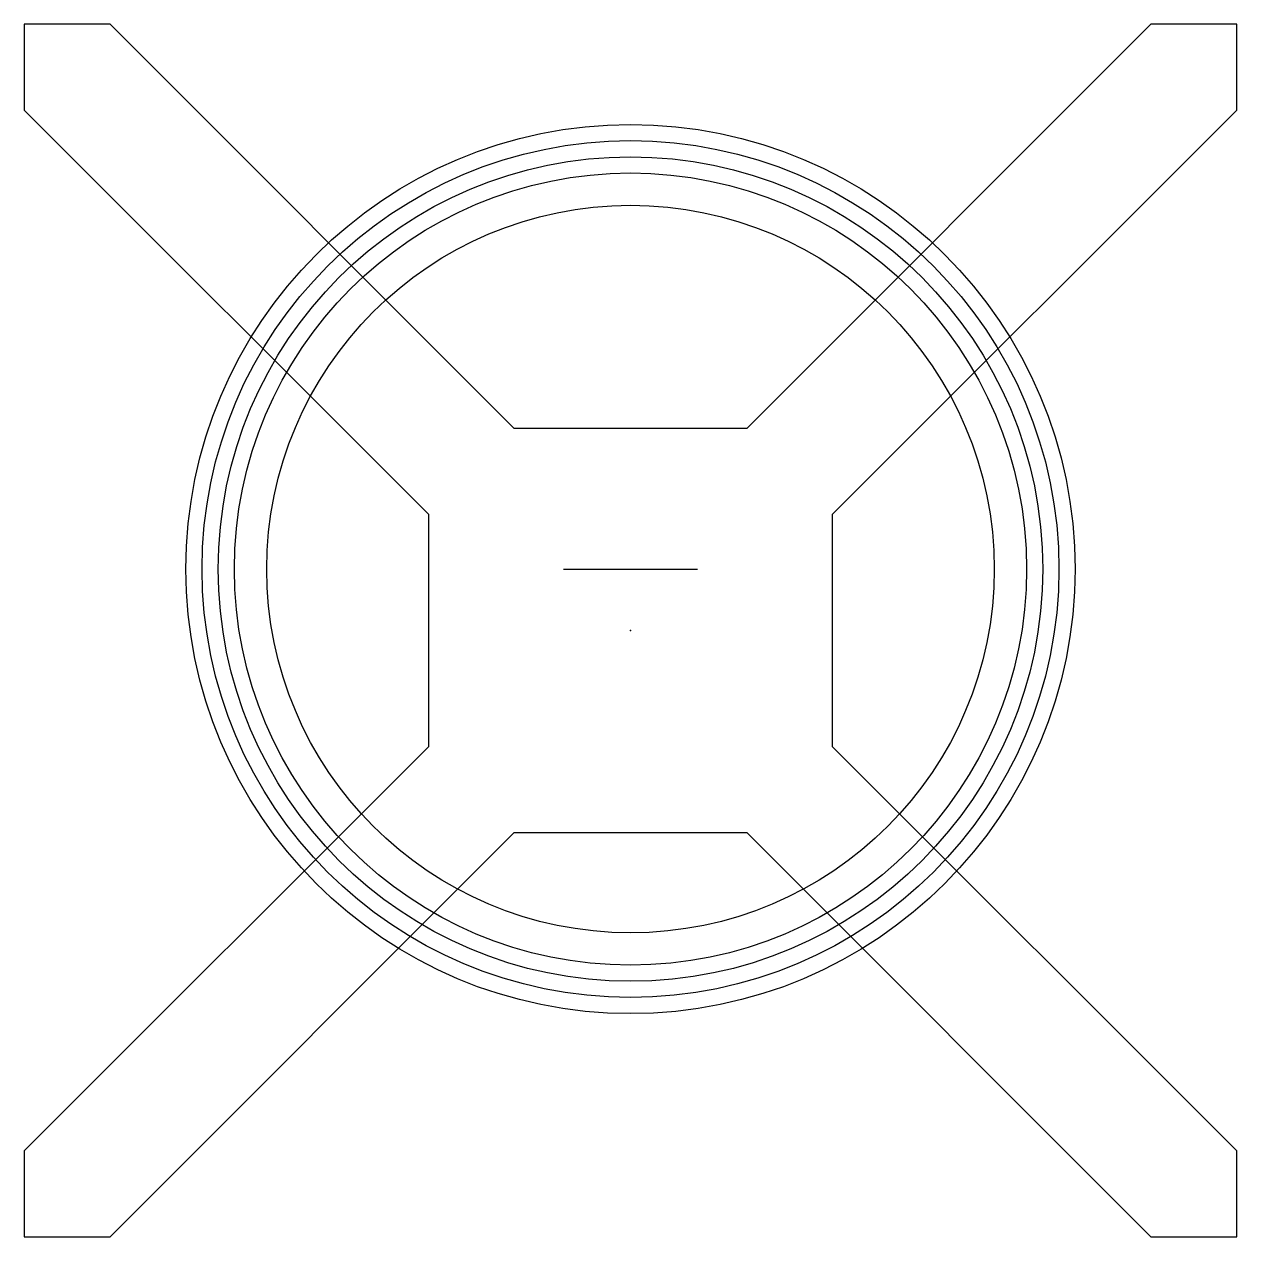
# Model space of a CAD drawing. Header units: millimetres. Extents: x -75 to 75, y -75 to 75.
import ezdxf

# ---------------------------------------------------------------- set-up
doc = ezdxf.new("R2010")
doc.units = ezdxf.units.MM
doc.header["$MEASUREMENT"] = 0
for name, color, linetype in [('cilindru_suport v1_Sketch1', 7, 'Continuous'), ('cilindru_suport v1_Sketch2', 7, 'Continuous'), ('cilindru_suport v1_Sketch3', 7, 'Continuous'), ('cilindru_suport v1_Sketch4', 7, 'Continuous'), ('cilindru_suport v1_Sketch5', 7, 'Continuous'), ('cilindru_suport v1_Sketch6', 7, 'Continuous'), ('cilindru_suport v1_Sketch7', 7, 'Continuous'), ('cilindru_suport v1_Sketch8', 7, 'Continuous'), ('cilindru_suport v1_Sketch9', 7, 'Continuous')]:
    doc.layers.add(name, color=color, linetype=linetype)

msp = doc.modelspace()

# ---------------------------------------------------------------- linework, layer by layer
at = {"layer": 'cilindru_suport v1_Sketch1'}
msp.add_point((0, 0), dxfattribs=at)
at = {"layer": 'cilindru_suport v1_Sketch2'}
msp.add_point((0, 0), dxfattribs=at)
at = {"layer": 'cilindru_suport v1_Sketch3'}
for p, q in [((-75, 75, 20), (-75, 64.39, 20)), ((-64.39, 75, 20), (-75, 75, 20)), ((-14.39, 25, 20), (-64.39, 75, 20)), ((64.39, 75, 20), (14.39, 25, 20)), ((75, 75, 20), (64.39, 75, 20)), ((75, 64.39, 20), (75, 75, 20)), ((-75, 64.39, 20), (-25, 14.39, 20)), ((25, 14.39, 20), (75, 64.39, 20)), ((14.39, 25, 20), (-14.39, 25, 20)), ((-25, 14.39, 20), (-25, -14.39, 20)), ((25, -14.39, 20), (25, 14.39, 20)), ((-25, -14.39, 20), (-75, -64.39, 20)), ((75, -64.39, 20), (25, -14.39, 20)), ((-64.39, -75, 20), (-14.39, -25, 20)), ((-14.39, -25, 20), (14.39, -25, 20)), ((14.39, -25, 20), (64.39, -75, 20)), ((-75, -64.39, 20), (-75, -75, 20)), ((75, -75, 20), (75, -64.39, 20)), ((-75, -75, 20), (-64.39, -75, 20)), ((64.39, -75, 20), (75, -75, 20))]:
    msp.add_line(p, q, dxfattribs=at)
msp.add_point((0, 0, 20), dxfattribs=at)
at = {"layer": 'cilindru_suport v1_Sketch4'}
msp.add_point((0, 0, 20), dxfattribs=at)
at = {"layer": 'cilindru_suport v1_Sketch5'}
msp.add_line((-8.3, 7.6, 20), (8.3, 7.6, 20), dxfattribs=at)
for radius in [55, 45]:
    msp.add_circle((0, 7.6, 20), radius, dxfattribs=at)
msp.add_point((0, 0, 20), dxfattribs=at)
at = {"layer": 'cilindru_suport v1_Sketch6'}
msp.add_point((0, 0, 20), dxfattribs=at)
at = {"layer": 'cilindru_suport v1_Sketch7'}
for radius in [55, 49, 45]:
    msp.add_circle((0, 7.6, 40), radius, dxfattribs=at)
msp.add_point((0, 0, 40), dxfattribs=at)
at = {"layer": 'cilindru_suport v1_Sketch8'}
for radius in [55, 53, 51, 49]:
    msp.add_circle((0, 7.6, 40), radius, dxfattribs=at)
msp.add_point((0, 0, 40), dxfattribs=at)
at = {"layer": 'cilindru_suport v1_Sketch9'}
msp.add_point((0, 0), dxfattribs=at)

doc.saveas('drawing.dxf')
